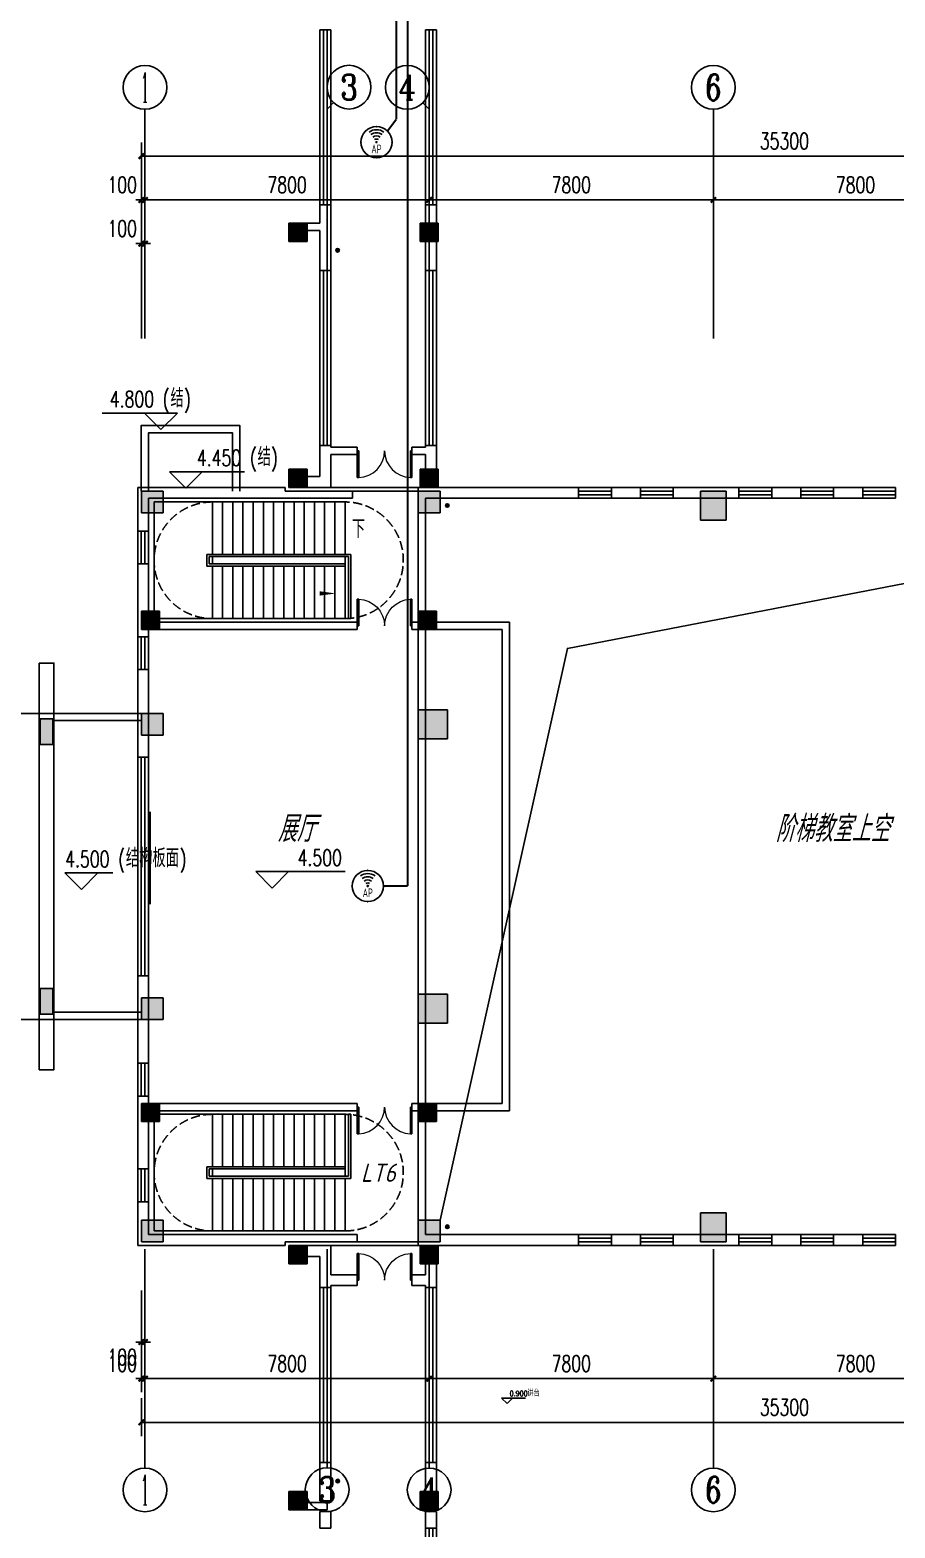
# Model space of a CAD drawing. Extents: x 1333527 to 1855755, y 1020844 to 1581249.
# Drawn here: x 1356317 to 1380060, y 1068127 to 1109227 of the extents above; entities that cross this region are included whole.
import ezdxf
from ezdxf.enums import TextEntityAlignment as Align

# ---------------------------------------------------------------- set-up
doc = ezdxf.new("R2010")
doc.units = 0
doc.header["$LTSCALE"] = 1000
doc.header["$PDSIZE"] = 5
doc.linetypes.add('DASH', pattern=[0.35, 0.25, -0.1])
doc.layers.add('1-建筑底图', color=8, linetype='Continuous', plot=False)
for name, color, linetype in [('AXIS_TEXT', 7, 'Continuous'), ('EQUIP-通讯', 3, 'Continuous'), ('WIRE-综合布线', 5, 'Continuous'), ('建筑-柱子', 9, 'Continuous'), ('建筑-柱子-填充', 8, 'Continuous'), ('排水', 153, 'Continuous'), ('构造做法', 140, 'Continuous')]:
    doc.layers.add(name, color=color, linetype=linetype)
doc.styles.add('_TCH_AXIS', font='COMPLEX', dxfattribs={"bigfont": 'GBCBIG'})
doc.styles.add('_TCH_DIM', font='SIMPLEX', dxfattribs={"bigfont": 'GBCBIG'})
doc.styles.add('_TCH_DIM_T3', font='SIMPLEX', dxfattribs={"width": 0.705882, "bigfont": 'GBCBIG'})
doc.styles.add('_TEL_ATTDEF', font='gbenor', dxfattribs={"bigfont": 'gbcbig'})
doc.styles.add('_TEL_DIM', font='SIMPLEX', dxfattribs={"width": 0.8, "height": 3.5, "bigfont": 'HZTXT'})
doc.styles.add('COMPLEX', font='COMPLEX')
doc.styles.get("Standard").update_dxf_attribs({"font": 'gbeitc.shx', "bigfont": 'gbcbig.shx'})
doc.linetypes.add('JIEDI', pattern='A,1.25,-0.25,0.25,-0.25,0.625,["/",Standard,S=0.6,R=0,X=0,Y=-0.3],0.625,-0.25,0.25,-0.25', length=4)
doc.dimstyles.new('_TCH_ARCH&&150', dxfattribs={"dimtxt": 446.25, "dimasz": 150, "dimexe": 375, "dimexo": 450, "dimgap": 189.375, "dimtad": 1, "dimdec": 0, "dimzin": 0, "dimdsep": 46, "dimtxsty": '_TCH_DIM_T3', "dimblk": 'ARCHTICK', "dimcen": 0.09, "dimclrt": 7, "dimazin": 2, "dimtfac": 1, "dimtdec": 0, "dimtix": 1, "dimtmove": 2, "dimatfit": 3, "dimfxl": 1, "dimtolj": 1, "dimtzin": 0, "dimarcsym": 0})

# ---------------------------------------------------------------- blocks, each defined once
blk = doc.blocks.new('$equip_U$00000091(win7-PC-hzk)')
for radius in [0.714, 0.0272]:
    blk.add_circle((0, 0), radius)
for radius in [0.571, 0.428, 0.285, 0.143]:
    blk.add_arc((0, 0), radius, 53.70489, 126.29511)
for p in [(0, 0.714), (-0.714, 0), (0.714, 0), (0, -0.714)]:
    blk.add_point(p)
at = {"color": 7, "style": '_TEL_DIM', "flags": 1}
for tag in ['A', 'REMARK']:
    blk.add_attdef(tag, text='', height=0.00002, dxfattribs=at).set_placement((0, 0), align=Align.MIDDLE_CENTER)
at = {"color": 7, "style": '_TEL_DIM', "width": 0.7}
blk.add_attdef('$TEXT$', text='', height=0.4, dxfattribs=at).set_placement((0, -0.31), align=Align.MIDDLE_CENTER)
blk = doc.blocks.new('bp')
at = {"layer": '构造做法'}
for points in [[(684404, 661018), (686204, 661018), (686204, 658318), (684404, 658318)], [(684404, 660818), (686004, 660818), (686004, 658518), (684404, 658518)]]:
    blk.add_lwpolyline(points, dxfattribs=at)
blk = doc.blocks.new('ng')
at = {"layer": '排水'}
for p, q in [((345991, 781358), (346091, 781358)), ((346041, 781408), (346041, 781308))]:
    blk.add_line(p, q, dxfattribs=at)
blk.add_circle((346041, 781358), 50, dxfattribs=at)
blk = doc.blocks.new('_AXISO')
blk.add_circle((0, 0), 0.5)
at = {"layer": 'AXIS_TEXT', "style": 'COMPLEX', "width": 1.041667}
blk.add_attdef('A', text='', height=0.56, dxfattribs=at).set_placement((-0.25, -0.28), (0.25, -0.28), align=Align.FIT)
blk = doc.blocks.new('A$C4670417C')
at = {"layer": '建筑-柱子-填充'}
for points in [[(3650, 62750), (3150, 62750), (3150, 62250), (3650, 62250)], [(7250, 62750), (6750, 62750), (6750, 62250), (7250, 62250)], [(3650, 56000), (3150, 56000), (3150, 55500), (3650, 55500)], [(7250, 56000), (6750, 56000), (6750, 55500), (7250, 55500)], [(-300, 55400), (-900, 55400), (-900, 54800), (-300, 54800)], [(7300, 55400), (6700, 55400), (6700, 54800), (7300, 54800)], [(15150, 55400), (14450, 55400), (14450, 54600), (15150, 54600)], [(-400, 52100), (-900, 52100), (-900, 51600), (-400, 51600)], [(7200, 52100), (6700, 52100), (6700, 51600), (7200, 51600)], [(7500, 49400), (6700, 49400), (6700, 48600), (7500, 48600)], [(-3325, 49150), (-3675, 49150), (-3675, 48450), (-3325, 48450)], [(-300, 49300), (-900, 49300), (-900, 48700), (-300, 48700)], [(-3325, 41750), (-3675, 41750), (-3675, 41050), (-3325, 41050)], [(7500, 41600), (6700, 41600), (6700, 40800), (7500, 40800)], [(-300, 41500), (-900, 41500), (-900, 40900), (-300, 40900)], [(-400, 38600), (-900, 38600), (-900, 38100), (-400, 38100)], [(7200, 38600), (6700, 38600), (6700, 38100), (7200, 38100)], [(-300, 35400), (-900, 35400), (-900, 34800), (-300, 34800)], [(7300, 35400), (6700, 35400), (6700, 34800), (7300, 34800)], [(15150, 35600), (14450, 35600), (14450, 34800), (15150, 34800)], [(3650, 34700), (3150, 34700), (3150, 34200), (3650, 34200)], [(7250, 34700), (6750, 34700), (6750, 34200), (7250, 34200)], [(3650, 27950), (3150, 27950), (3150, 27450), (3650, 27450)], [(7250, 27950), (6750, 27950), (6750, 27450), (7250, 27450)]]:
    blk.add_hatch(color=256, dxfattribs=at).paths.add_polyline_path(points)
at = {"layer": '建筑-柱子'}
for p, q in [((3650, 62750), (3150, 62750)), ((3150, 62750), (3150, 62250)), ((3650, 62250), (3650, 62750)), ((7250, 62750), (6750, 62750)), ((6750, 62750), (6750, 62250)), ((7250, 62250), (7250, 62750)), ((3150, 62250), (3650, 62250)), ((6750, 62250), (7250, 62250)), ((3650, 56000), (3150, 56000)), ((3150, 56000), (3150, 55500)), ((3650, 55500), (3650, 56000)), ((7250, 56000), (6750, 56000)), ((6750, 56000), (6750, 55500)), ((7250, 55500), (7250, 56000)), ((3150, 55500), (3650, 55500)), ((6750, 55500), (7250, 55500)), ((-300, 55400), (-900, 55400)), ((-900, 55400), (-900, 54800)), ((-300, 54800), (-300, 55400)), ((7300, 55400), (6700, 55400)), ((6700, 55400), (6700, 54800)), ((7300, 54800), (7300, 55400)), ((15150, 55400), (14450, 55400)), ((14450, 55400), (14450, 54600)), ((15150, 54600), (15150, 55400)), ((-900, 54800), (-300, 54800)), ((6700, 54800), (7300, 54800)), ((14450, 54600), (15150, 54600)), ((-400, 52100), (-900, 52100)), ((-900, 52100), (-900, 51600)), ((-400, 51600), (-400, 52100)), ((7200, 52100), (6700, 52100)), ((6700, 52100), (6700, 51600)), ((7200, 51600), (7200, 52100)), ((-900, 51600), (-400, 51600)), ((6700, 51600), (7200, 51600)), ((7500, 49400), (6700, 49400)), ((6700, 49400), (6700, 48600)), ((7500, 48600), (7500, 49400)), ((-3325, 49150), (-3675, 49150)), ((-3675, 49150), (-3675, 48450)), ((-3325, 48450), (-3325, 49150)), ((-300, 49300), (-900, 49300)), ((-900, 49300), (-900, 48700)), ((-300, 48700), (-300, 49300)), ((-900, 48700), (-300, 48700)), ((6700, 48600), (7500, 48600)), ((-3675, 48450), (-3325, 48450)), ((-3325, 41750), (-3675, 41750)), ((-3675, 41750), (-3675, 41050)), ((-3325, 41050), (-3325, 41750)), ((7500, 41600), (6700, 41600)), ((6700, 41600), (6700, 40800)), ((7500, 40800), (7500, 41600)), ((-300, 41500), (-900, 41500)), ((-900, 41500), (-900, 40900)), ((-300, 40900), (-300, 41500)), ((-3675, 41050), (-3325, 41050)), ((-900, 40900), (-300, 40900)), ((6700, 40800), (7500, 40800)), ((-400, 38600), (-900, 38600)), ((-900, 38600), (-900, 38100)), ((-400, 38100), (-400, 38600)), ((7200, 38600), (6700, 38600)), ((6700, 38600), (6700, 38100)), ((7200, 38100), (7200, 38600)), ((-900, 38100), (-400, 38100)), ((6700, 38100), (7200, 38100)), ((-300, 35400), (-900, 35400)), ((-900, 35400), (-900, 34800)), ((-300, 34800), (-300, 35400)), ((7300, 35400), (6700, 35400)), ((6700, 35400), (6700, 34800)), ((7300, 34800), (7300, 35400)), ((15150, 35600), (14450, 35600)), ((14450, 35600), (14450, 34800)), ((15150, 34800), (15150, 35600)), ((-900, 34800), (-300, 34800)), ((3650, 34700), (3150, 34700)), ((3150, 34700), (3150, 34200)), ((3650, 34200), (3650, 34700)), ((6700, 34800), (7300, 34800)), ((7250, 34700), (6750, 34700)), ((6750, 34700), (6750, 34200)), ((7250, 34200), (7250, 34700)), ((14450, 34800), (15150, 34800)), ((3150, 34200), (3650, 34200)), ((6750, 34200), (7250, 34200)), ((3650, 27950), (3150, 27950)), ((3150, 27950), (3150, 27450)), ((3650, 27450), (3650, 27950)), ((7250, 27950), (6750, 27950)), ((6750, 27950), (6750, 27450)), ((7250, 27450), (7250, 27950)), ((3150, 27450), (3650, 27450)), ((6750, 27450), (7250, 27450))]:
    blk.add_line(p, q, dxfattribs=at)
blk = doc.blocks.new('_ArchTick')
at = {"color": 0, "linetype": 'ByBlock', "const_width": 0.4}
blk.add_lwpolyline([(-0.5, -0.5), (0.5, 0.5)], dxfattribs=at)
blk = doc.blocks.new('*D736')
at = {"layer": '1-建筑底图', "color": 0, "lineweight": -2, "transparency": 16777216}
for p, q in [((-100, 28962), (-100, 27176)), ((0, 28962), (0, 27176)), ((-100, 27551), (-250, 27551)), ((-100, 27551), (0, 27551)), ((0, 27551), (150, 27551))]:
    blk.add_line(p, q, dxfattribs=at)
at = {"layer": 'Defpoints', "color": 0}
for p in [(-100, 29412), (0, 29412), (0, 27551)]:
    blk.add_point(p, dxfattribs=at)
at = {"layer": '1-建筑底图', "color": 0, "lineweight": -2, "transparency": 16777216, "xscale": 150, "yscale": 150, "zscale": 150}
blk.add_blockref('_ArchTick', (-100, 27551), dxfattribs=at)
at = {"layer": '1-建筑底图', "color": 0, "lineweight": -2, "transparency": 16777216, "xscale": 150, "yscale": 150, "zscale": 150, "rotation": 180}
blk.add_blockref('_ArchTick', (0, 27551), dxfattribs=at)
at = {"layer": '1-建筑底图', "color": 7, "transparency": 16777216, "insert": (-625, 27138), "char_height": 446.2, "attachment_point": 5, "style": '_TCH_DIM_T3'}
blk.add_mtext('\\A1;100', dxfattribs=at)
blk = doc.blocks.new('*D737')
at = {"layer": '1-建筑底图', "color": 0, "lineweight": -2, "transparency": 16777216}
for p, q in [((-100, 56276), (-100, 58062)), ((0, 56276), (0, 58062)), ((-100, 57687), (-250, 57687)), ((-100, 57687), (0, 57687)), ((0, 57687), (150, 57687))]:
    blk.add_line(p, q, dxfattribs=at)
at = {"layer": 'Defpoints', "color": 0}
for p in [(0, 57687), (-100, 55826), (0, 55826)]:
    blk.add_point(p, dxfattribs=at)
at = {"layer": '1-建筑底图', "color": 0, "lineweight": -2, "transparency": 16777216, "xscale": 150, "yscale": 150, "zscale": 150}
blk.add_blockref('_ArchTick', (-100, 57687), dxfattribs=at)
at = {"layer": '1-建筑底图', "color": 0, "lineweight": -2, "transparency": 16777216, "xscale": 150, "yscale": 150, "zscale": 150, "rotation": 180}
blk.add_blockref('_ArchTick', (0, 57687), dxfattribs=at)
at = {"layer": '1-建筑底图', "color": 7, "transparency": 16777216, "insert": (-625, 58100), "char_height": 446.2, "attachment_point": 5, "style": '_TCH_DIM_T3'}
blk.add_mtext('\\A1;100', dxfattribs=at)
blk = doc.blocks.new('*D516')
at = {"layer": '1-建筑底图', "color": 0, "lineweight": -2, "transparency": 16777216}
for p, q in [((-100, 26017), (-100, 24973)), ((35200, 26017), (35200, 24973)), ((-100, 25348), (35200, 25348))]:
    blk.add_line(p, q, dxfattribs=at)
at = {"layer": 'Defpoints', "color": 0}
for p in [(-100, 26467), (35200, 26467), (35200, 25348)]:
    blk.add_point(p, dxfattribs=at)
at = {"layer": '1-建筑底图', "color": 0, "lineweight": -2, "transparency": 16777216, "xscale": 150, "yscale": 150, "zscale": 150, "rotation": 180}
blk.add_blockref('_ArchTick', (-100, 25348), dxfattribs=at)
at = {"layer": '1-建筑底图', "color": 0, "lineweight": -2, "transparency": 16777216, "xscale": 150, "yscale": 150, "zscale": 150}
blk.add_blockref('_ArchTick', (35200, 25348), dxfattribs=at)
at = {"layer": '1-建筑底图', "color": 7, "transparency": 16777216, "insert": (17550, 25761), "char_height": 446.2, "attachment_point": 5, "style": '_TCH_DIM_T3'}
blk.add_mtext('\\A1;35300', dxfattribs=at)
blk = doc.blocks.new('*D517')
at = {"layer": '1-建筑底图', "color": 0, "lineweight": -2, "transparency": 16777216}
for p, q in [((-100, 57623), (-100, 60462)), ((35200, 57623), (35200, 60462)), ((-100, 60087), (35200, 60087))]:
    blk.add_line(p, q, dxfattribs=at)
at = {"layer": 'Defpoints', "color": 0}
for p in [(35200, 60087), (-100, 57173), (35200, 57173)]:
    blk.add_point(p, dxfattribs=at)
at = {"layer": '1-建筑底图', "color": 0, "lineweight": -2, "transparency": 16777216, "xscale": 150, "yscale": 150, "zscale": 150, "rotation": 180}
blk.add_blockref('_ArchTick', (-100, 60087), dxfattribs=at)
at = {"layer": '1-建筑底图', "color": 0, "lineweight": -2, "transparency": 16777216, "xscale": 150, "yscale": 150, "zscale": 150}
blk.add_blockref('_ArchTick', (35200, 60087), dxfattribs=at)
at = {"layer": '1-建筑底图', "color": 7, "transparency": 16777216, "insert": (17550, 60500), "char_height": 446.2, "attachment_point": 5, "style": '_TCH_DIM_T3'}
blk.add_mtext('\\A1;35300', dxfattribs=at)
blk = doc.blocks.new('*D522')
at = {"layer": '1-建筑底图', "color": 0, "lineweight": -2, "transparency": 16777216}
for p, q in [((15600, 27217), (15600, 26173)), ((23400, 27217), (23400, 26173)), ((15600, 26548), (23400, 26548))]:
    blk.add_line(p, q, dxfattribs=at)
at = {"layer": 'Defpoints', "color": 0}
for p in [(15600, 27667), (23400, 27667), (23400, 26548)]:
    blk.add_point(p, dxfattribs=at)
at = {"layer": '1-建筑底图', "color": 0, "lineweight": -2, "transparency": 16777216, "xscale": 150, "yscale": 150, "zscale": 150, "rotation": 180}
blk.add_blockref('_ArchTick', (15600, 26548), dxfattribs=at)
at = {"layer": '1-建筑底图', "color": 0, "lineweight": -2, "transparency": 16777216, "xscale": 150, "yscale": 150, "zscale": 150}
blk.add_blockref('_ArchTick', (23400, 26548), dxfattribs=at)
at = {"layer": '1-建筑底图', "color": 7, "transparency": 16777216, "insert": (19500, 26961), "char_height": 446.2, "attachment_point": 5, "style": '_TCH_DIM_T3'}
blk.add_mtext('\\A1;7800', dxfattribs=at)
blk = doc.blocks.new('*D523')
at = {"layer": '1-建筑底图', "color": 0, "lineweight": -2, "transparency": 16777216}
for p, q in [((7800, 27217), (7800, 26173)), ((15600, 27217), (15600, 26173)), ((7800, 26548), (15600, 26548))]:
    blk.add_line(p, q, dxfattribs=at)
at = {"layer": 'Defpoints', "color": 0}
for p in [(7800, 27667), (15600, 27667), (15600, 26548)]:
    blk.add_point(p, dxfattribs=at)
at = {"layer": '1-建筑底图', "color": 0, "lineweight": -2, "transparency": 16777216, "xscale": 150, "yscale": 150, "zscale": 150, "rotation": 180}
blk.add_blockref('_ArchTick', (7800, 26548), dxfattribs=at)
at = {"layer": '1-建筑底图', "color": 0, "lineweight": -2, "transparency": 16777216, "xscale": 150, "yscale": 150, "zscale": 150}
blk.add_blockref('_ArchTick', (15600, 26548), dxfattribs=at)
at = {"layer": '1-建筑底图', "color": 7, "transparency": 16777216, "insert": (11700, 26961), "char_height": 446.2, "attachment_point": 5, "style": '_TCH_DIM_T3'}
blk.add_mtext('\\A1;7800', dxfattribs=at)
blk = doc.blocks.new('*D524')
at = {"layer": '1-建筑底图', "color": 0, "lineweight": -2, "transparency": 16777216}
for p, q in [((0, 27217), (0, 26173)), ((7800, 27217), (7800, 26173)), ((0, 26548), (7800, 26548))]:
    blk.add_line(p, q, dxfattribs=at)
at = {"layer": 'Defpoints', "color": 0}
for p in [(0, 27667), (7800, 27667), (7800, 26548)]:
    blk.add_point(p, dxfattribs=at)
at = {"layer": '1-建筑底图', "color": 0, "lineweight": -2, "transparency": 16777216, "xscale": 150, "yscale": 150, "zscale": 150, "rotation": 180}
blk.add_blockref('_ArchTick', (0, 26548), dxfattribs=at)
at = {"layer": '1-建筑底图', "color": 0, "lineweight": -2, "transparency": 16777216, "xscale": 150, "yscale": 150, "zscale": 150}
blk.add_blockref('_ArchTick', (7800, 26548), dxfattribs=at)
at = {"layer": '1-建筑底图', "color": 7, "transparency": 16777216, "insert": (3900, 26961), "char_height": 446.2, "attachment_point": 5, "style": '_TCH_DIM_T3'}
blk.add_mtext('\\A1;7800', dxfattribs=at)
blk = doc.blocks.new('*D525')
at = {"layer": '1-建筑底图', "color": 0, "lineweight": -2, "transparency": 16777216}
for p, q in [((-100, 27217), (-100, 26173)), ((0, 27217), (0, 26173)), ((-100, 26548), (-250, 26548)), ((-100, 26548), (0, 26548)), ((0, 26548), (150, 26548))]:
    blk.add_line(p, q, dxfattribs=at)
at = {"layer": 'Defpoints', "color": 0}
for p in [(-100, 27667), (0, 27667), (0, 26548)]:
    blk.add_point(p, dxfattribs=at)
at = {"layer": '1-建筑底图', "color": 0, "lineweight": -2, "transparency": 16777216, "xscale": 150, "yscale": 150, "zscale": 150}
blk.add_blockref('_ArchTick', (-100, 26548), dxfattribs=at)
at = {"layer": '1-建筑底图', "color": 0, "lineweight": -2, "transparency": 16777216, "xscale": 150, "yscale": 150, "zscale": 150, "rotation": 180}
blk.add_blockref('_ArchTick', (0, 26548), dxfattribs=at)
at = {"layer": '1-建筑底图', "color": 7, "transparency": 16777216, "insert": (-625, 26961), "char_height": 446.2, "attachment_point": 5, "style": '_TCH_DIM_T3'}
blk.add_mtext('\\A1;100', dxfattribs=at)
blk = doc.blocks.new('*D529')
at = {"layer": '1-建筑底图', "color": 0, "lineweight": -2, "transparency": 16777216}
for p, q in [((15600, 55083), (15600, 59262)), ((23400, 55083), (23400, 59262)), ((15600, 58887), (23400, 58887))]:
    blk.add_line(p, q, dxfattribs=at)
at = {"layer": 'Defpoints', "color": 0}
for p in [(23400, 58887), (15600, 54633), (23400, 54633)]:
    blk.add_point(p, dxfattribs=at)
at = {"layer": '1-建筑底图', "color": 0, "lineweight": -2, "transparency": 16777216, "xscale": 150, "yscale": 150, "zscale": 150, "rotation": 180}
blk.add_blockref('_ArchTick', (15600, 58887), dxfattribs=at)
at = {"layer": '1-建筑底图', "color": 0, "lineweight": -2, "transparency": 16777216, "xscale": 150, "yscale": 150, "zscale": 150}
blk.add_blockref('_ArchTick', (23400, 58887), dxfattribs=at)
at = {"layer": '1-建筑底图', "color": 7, "transparency": 16777216, "insert": (19500, 59300), "char_height": 446.2, "attachment_point": 5, "style": '_TCH_DIM_T3'}
blk.add_mtext('\\A1;7800', dxfattribs=at)
blk = doc.blocks.new('*D530')
at = {"layer": '1-建筑底图', "color": 0, "lineweight": -2, "transparency": 16777216}
for p, q in [((7800, 55083), (7800, 59262)), ((15600, 55083), (15600, 59262)), ((7800, 58887), (15600, 58887))]:
    blk.add_line(p, q, dxfattribs=at)
at = {"layer": 'Defpoints', "color": 0}
for p in [(15600, 58887), (7800, 54633), (15600, 54633)]:
    blk.add_point(p, dxfattribs=at)
at = {"layer": '1-建筑底图', "color": 0, "lineweight": -2, "transparency": 16777216, "xscale": 150, "yscale": 150, "zscale": 150, "rotation": 180}
blk.add_blockref('_ArchTick', (7800, 58887), dxfattribs=at)
at = {"layer": '1-建筑底图', "color": 0, "lineweight": -2, "transparency": 16777216, "xscale": 150, "yscale": 150, "zscale": 150}
blk.add_blockref('_ArchTick', (15600, 58887), dxfattribs=at)
at = {"layer": '1-建筑底图', "color": 7, "transparency": 16777216, "insert": (11700, 59300), "char_height": 446.2, "attachment_point": 5, "style": '_TCH_DIM_T3'}
blk.add_mtext('\\A1;7800', dxfattribs=at)
blk = doc.blocks.new('*D531')
at = {"layer": '1-建筑底图', "color": 0, "lineweight": -2, "transparency": 16777216}
for p, q in [((0, 55083), (0, 59262)), ((7800, 55083), (7800, 59262)), ((0, 58887), (7800, 58887))]:
    blk.add_line(p, q, dxfattribs=at)
at = {"layer": 'Defpoints', "color": 0}
for p in [(7800, 58887), (0, 54633), (7800, 54633)]:
    blk.add_point(p, dxfattribs=at)
at = {"layer": '1-建筑底图', "color": 0, "lineweight": -2, "transparency": 16777216, "xscale": 150, "yscale": 150, "zscale": 150, "rotation": 180}
blk.add_blockref('_ArchTick', (0, 58887), dxfattribs=at)
at = {"layer": '1-建筑底图', "color": 0, "lineweight": -2, "transparency": 16777216, "xscale": 150, "yscale": 150, "zscale": 150}
blk.add_blockref('_ArchTick', (7800, 58887), dxfattribs=at)
at = {"layer": '1-建筑底图', "color": 7, "transparency": 16777216, "insert": (3900, 59300), "char_height": 446.2, "attachment_point": 5, "style": '_TCH_DIM_T3'}
blk.add_mtext('\\A1;7800', dxfattribs=at)
blk = doc.blocks.new('*D532')
at = {"layer": '1-建筑底图', "color": 0, "lineweight": -2, "transparency": 16777216}
for p, q in [((-100, 55083), (-100, 59262)), ((0, 55083), (0, 59262)), ((-100, 58887), (-250, 58887)), ((-100, 58887), (0, 58887)), ((0, 58887), (150, 58887))]:
    blk.add_line(p, q, dxfattribs=at)
at = {"layer": 'Defpoints', "color": 0}
for p in [(0, 58887), (-100, 54633), (0, 54633)]:
    blk.add_point(p, dxfattribs=at)
at = {"layer": '1-建筑底图', "color": 0, "lineweight": -2, "transparency": 16777216, "xscale": 150, "yscale": 150, "zscale": 150}
blk.add_blockref('_ArchTick', (-100, 58887), dxfattribs=at)
at = {"layer": '1-建筑底图', "color": 0, "lineweight": -2, "transparency": 16777216, "xscale": 150, "yscale": 150, "zscale": 150, "rotation": 180}
blk.add_blockref('_ArchTick', (0, 58887), dxfattribs=at)
at = {"layer": '1-建筑底图', "color": 7, "transparency": 16777216, "insert": (-625, 59300), "char_height": 446.2, "attachment_point": 5, "style": '_TCH_DIM_T3'}
blk.add_mtext('\\A1;100', dxfattribs=at)
blk = doc.blocks.new('$WINLIB2D$00000001')
at = {"color": 0}
for points in [[(-0.5, 0.5), (-0.5, -0.5)], [(-0.5, 0.5), (0.5, 0.5)], [(0.5, -0.5), (0.5, 0.5)], [(0.5, 0.1667), (-0.5, 0.1667)], [(0.5, -0.1667), (-0.5, -0.1667)], [(-0.5, -0.5), (0.5, -0.5)]]:
    blk.add_lwpolyline(points, dxfattribs=at)
blk = doc.blocks.new('$DorLib2D$00000002')
for p, q in [((-0.5, 0), (-0.5, 0.4875)), ((-0.475, 0.4875), (-0.5, 0.4875)), ((-0.475, 0), (-0.475, 0.4875)), ((0.475, 0), (0.475, 0.4875)), ((0.475, 0.4875), (0.5, 0.4875)), ((0.5, 0), (0.5, 0.4875)), ((-0.5, 0), (-0.475, 0)), ((0.5, 0), (0.475, 0))]:
    blk.add_line(p, q)
at = {"lineweight": 13}
for centre, start, end in [((-0.4875, 0), 0, 88.53072), ((0.4875, 0), 91.46928, 180)]:
    blk.add_arc(centre, 0.4875, start, end, dxfattribs=at)
blk = doc.blocks.new('1-二层建筑底图')
at = {"layer": '1-建筑底图', "color": 8}
for p, q in [((0, 55374.5), (0, 61374.5)), ((5175.7, 61556.2), (5000, 61380.4)), ((5000, 55374.5), (5000, 61380.4)), ((7624.3, 61550.3), (7800, 61374.5)), ((7800, 55374.5), (7800, 61374.5)), ((15600, 55374.5), (15600, 61374.5)), ((5100, 58750), (4800, 58750)), ((4800, 58750), (4800, 58250)), ((5100, 58150), (5100, 58750)), ((7700, 58750), (7700, 56950)), ((8000, 58750), (7700, 58750)), ((8000, 56950), (8000, 58750)), ((4800, 58250), (4450, 58250)), ((4450, 58050), (4450, 58250)), ((4800, 58050), (4450, 58050)), ((4800, 58050), (4800, 56950)), ((5100, 56950), (5100, 58150)), ((4800, 56950), (5100, 56950)), ((7700, 56950), (8000, 56950)), ((888.9, 53039.3), (-1171.1, 53039.3)), ((438.9, 52589.3), (-11.1, 53039.3)), ((438.9, 52589.3), (888.9, 53039.3)), ((5100, 52150), (4800, 52150)), ((4800, 52150), (4800, 52000)), ((4800, 51300), (4800, 52000)), ((5100, 52100), (5100, 52150)), ((5827.3, 52100), (5100, 52100)), ((5100, 51900), (5827.3, 51900)), ((5100, 51000), (5100, 51900)), ((5827.3, 51900), (5827.3, 52100)), ((7700, 52100), (7327.3, 52100)), ((7327.3, 52100), (7327.3, 51900)), ((7327.3, 51900), (7700, 51900)), ((8000, 52150), (7700, 52150)), ((7700, 52150), (7700, 52100)), ((7700, 51200), (7700, 51900)), ((8000, 52000), (8000, 52150)), ((8000, 51200), (8000, 52000)), ((1120.3, 50979.3), (670.3, 51429.3)), ((670.3, 51429.3), (2730.3, 51429.3)), ((1120.3, 50979.3), (1570.3, 51429.3)), ((-200, 51000), (-200, 49800)), ((-200, 51000), (3850, 51000)), ((3850, 51000), (3850, 50900)), ((4800, 51300), (4450, 51300)), ((4450, 51000), (4450, 51300)), ((5100, 51000), (4450, 51000)), ((7500, 51000), (7500, 47300)), ((11900, 51000), (7500, 51000)), ((7700, 51200), (8000, 51200)), ((11900, 50700), (11900, 51000)), ((13600, 51000), (12800, 51000)), ((12800, 51000), (12800, 50700)), ((13600, 50700), (13600, 51000)), ((16300, 51000), (14500, 51000)), ((14500, 51000), (14500, 50700)), ((16300, 50700), (16300, 51000)), ((18000, 51000), (17200, 51000)), ((17200, 51000), (17200, 50700)), ((18000, 50700), (18000, 51000)), ((19700, 51000), (18900, 51000)), ((18900, 51000), (18900, 50700)), ((19700, 50700), (19700, 51000)), ((100, 49800), (100, 50700)), ((100, 50700), (3850, 50700)), ((1850, 50600), (250, 50600)), ((250, 50600), (250, 47400)), ((1850, 50600), (5490, 50600)), ((1850, 50600), (1850, 49160)), ((1850, 49160), (1850, 50600)), ((2130, 50600), (2130, 49160)), ((2410, 50600), (2410, 49160)), ((2690, 50600), (2690, 49160)), ((2970, 50600), (2970, 49160)), ((3250, 50600), (3250, 49160)), ((3530, 50600), (3530, 49160)), ((3810, 50600), (3810, 49160)), ((5700, 50900), (3850, 50900)), ((5700, 50700), (3850, 50700)), ((4090, 50600), (4090, 49160)), ((4370, 50600), (4370, 49160)), ((4650, 50600), (4650, 49160)), ((4930, 50600), (4930, 49160)), ((5210, 50600), (5210, 49160)), ((5490, 50600), (5490, 49160)), ((5700, 50700), (5700, 50900)), ((7700, 50700), (7700, 47300)), ((7700, 50700), (11900, 50700)), ((12800, 50700), (13600, 50700)), ((14500, 50700), (16300, 50700)), ((17200, 50700), (18000, 50700)), ((18900, 50700), (19700, 50700)), ((-200, 49800), (100, 49800)), ((1700, 48840), (1700, 49160)), ((1700, 49160), (5650, 49160)), ((1760, 48900), (1760, 49100)), ((1760, 49100), (5590, 49100)), ((1850, 49100), (5490, 49100)), ((1850, 48900), (1850, 49100)), ((5490, 48900), (5490, 49100)), ((5590, 49100), (5590, 47400)), ((5650, 49160), (5650, 47400)), ((100, 48900), (-200, 48900)), ((-200, 48900), (-200, 47200)), ((100, 47300), (100, 48900)), ((5490, 48840), (1700, 48840)), ((5490, 48900), (1760, 48900)), ((5490, 48900), (1850, 48900)), ((1850, 47400), (1850, 48840)), ((1850, 47400), (1850, 48840)), ((2130, 47400), (2130, 48840)), ((2410, 47400), (2410, 48840)), ((2690, 47400), (2690, 48840)), ((2970, 47400), (2970, 48840)), ((3250, 47400), (3250, 48840)), ((3530, 47400), (3530, 48840)), ((3810, 47400), (3810, 48840)), ((4090, 47400), (4090, 48840)), ((4370, 47400), (4370, 48840)), ((4650, 47400), (4650, 48840)), ((4930, 47400), (4930, 48840)), ((5210, 47400), (5210, 48840)), ((5490, 48840), (5490, 48900)), ((5490, 48840), (5490, 48900)), ((5490, 47400), (5490, 48840)), ((5827.3, 47300), (100, 47300)), ((250, 47400), (1850, 47400)), ((5490, 47400), (1850, 47400)), ((5650, 47400), (5590, 47400)), ((5827.3, 47100), (5827.3, 47300)), ((7500, 47300), (7327.3, 47300)), ((7327.3, 47300), (7327.3, 47100)), ((7700, 47300), (10000, 47300)), ((10000, 47300), (10000, 33900)), ((-200, 47200), (-200, 46900)), ((-200, 46900), (100, 46900)), ((100, 47100), (5827.3, 47100)), ((100, 46900), (100, 47100)), ((7327.3, 47100), (7500, 47100)), ((7500, 47100), (7500, 34100)), ((7700, 47100), (9800, 47100)), ((7700, 47100), (7700, 34100)), ((9800, 47100), (9800, 34100)), ((100, 46000), (-200, 46000)), ((-200, 46000), (-200, 43600)), ((100, 43600), (100, 46000)), ((-200, 43600), (100, 43600)), ((140, 42100.3), (140, 39565.5)), ((-1746.5, 39972), (-2196.5, 40422)), ((-2196.5, 40422), (-884.2, 40422)), ((-1746.5, 39972), (-1296.5, 40422)), ((3493.6, 40008.4), (3043.6, 40458.4)), ((3043.6, 40458.4), (5494.6, 40458.4)), ((3493.6, 40008.4), (3943.6, 40458.4)), ((100, 37600), (-200, 37600)), ((-200, 37600), (-200, 35200)), ((100, 35200), (100, 37600)), ((-200, 35200), (100, 35200)), ((100, 34300), (-200, 34300)), ((-200, 34300), (-200, 34000)), ((100, 34100), (100, 34300)), ((-200, 34000), (-200, 32300)), ((5827.3, 34100), (100, 34100)), ((100, 32300), (100, 33900)), ((100, 33900), (5827.3, 33900)), ((1850, 33800), (250, 33800)), ((250, 33800), (250, 30600)), ((5490, 33800), (1850, 33800)), ((1850, 32360), (1850, 33800)), ((1850, 32360), (1850, 33800)), ((2130, 32360), (2130, 33800)), ((2410, 32360), (2410, 33800)), ((2690, 32360), (2690, 33800)), ((2970, 32360), (2970, 33800)), ((3250, 32360), (3250, 33800)), ((3530, 32360), (3530, 33800)), ((3810, 32360), (3810, 33800)), ((4090, 32360), (4090, 33800)), ((4370, 32360), (4370, 33800)), ((4650, 32360), (4650, 33800)), ((4930, 32360), (4930, 33800)), ((5210, 32360), (5210, 33800)), ((5490, 32360), (5490, 33800)), ((5590, 32100), (5590, 33800)), ((5590, 33800), (5650, 33800)), ((5650, 32040), (5650, 33800)), ((5827.3, 33900), (5827.3, 34100)), ((7500, 34100), (7327.3, 34100)), ((7327.3, 34100), (7327.3, 33900)), ((7327.3, 33900), (7500, 33900)), ((7500, 33900), (7500, 30500)), ((7700, 34100), (9800, 34100)), ((7700, 33900), (10000, 33900)), ((7700, 33900), (7700, 30500)), ((-200, 32300), (100, 32300)), ((5490, 32360), (1700, 32360)), ((1700, 32360), (1700, 32040)), ((5490, 32300), (1760, 32300)), ((1760, 32300), (1760, 32100)), ((1760, 32100), (5590, 32100)), ((5490, 32300), (1850, 32300)), ((1850, 32100), (1850, 32300)), ((1850, 32100), (5490, 32100)), ((5490, 32300), (5490, 32360)), ((5490, 32300), (5490, 32360)), ((5490, 32300), (5490, 32100)), ((1700, 32040), (5650, 32040)), ((1850, 32040), (1850, 30600)), ((1850, 30600), (1850, 32040)), ((2130, 32040), (2130, 30600)), ((2410, 32040), (2410, 30600)), ((2690, 32040), (2690, 30600)), ((2970, 32040), (2970, 30600)), ((3250, 32040), (3250, 30600)), ((3530, 32040), (3530, 30600)), ((3810, 32040), (3810, 30600)), ((4090, 32040), (4090, 30600)), ((4370, 32040), (4370, 30600)), ((4650, 32040), (4650, 30600)), ((4930, 32040), (4930, 30600)), ((5210, 32040), (5210, 30600)), ((5490, 32040), (5490, 30600)), ((100, 31400), (-200, 31400)), ((-200, 31400), (-200, 30200)), ((100, 30500), (100, 31400)), ((3850, 30500), (100, 30500)), ((250, 30600), (1850, 30600)), ((1850, 30600), (5490, 30600)), ((3850, 30500), (5827.3, 30500)), ((5827.3, 30500), (5827.3, 30300)), ((7500, 30500), (7500, 30500)), ((7500, 30200), (7500, 30500)), ((11900, 30500), (7700, 30500)), ((11900, 30200), (11900, 30500)), ((13600, 30500), (12800, 30500)), ((12800, 30500), (12800, 30200)), ((13600, 30200), (13600, 30500)), ((16300, 30500), (14500, 30500)), ((14500, 30500), (14500, 30200)), ((16300, 30200), (16300, 30500)), ((18000, 30500), (17200, 30500)), ((17200, 30500), (17200, 30200)), ((18000, 30200), (18000, 30500)), ((19700, 30500), (18900, 30500)), ((18900, 30500), (18900, 30200)), ((19700, 30200), (19700, 30500)), ((3850, 30200), (-200, 30200)), ((0, 30096.2), (0, 24096.2)), ((3850, 30300), (3850, 30200)), ((3850, 30300), (5827.3, 30300)), ((5100, 30200), (4450, 30200)), ((4450, 29900), (4450, 30200)), ((5000, 30103.1), (5000, 24103.1)), ((5100, 30200), (5100, 29400)), ((7600, 30200), (7500, 30200)), ((7600, 30200), (11900, 30200)), ((7800, 30096.2), (7800, 24096.2)), ((12800, 30200), (13600, 30200)), ((14500, 30200), (16300, 30200)), ((15600, 30096.2), (15600, 24096.2)), ((17200, 30200), (18000, 30200)), ((18900, 30200), (19700, 30200)), ((4800, 29900), (4450, 29900)), ((4800, 29900), (4800, 29200)), ((7700, 30000), (7700, 29400)), ((8000, 30000), (7700, 30000)), ((8000, 30000), (8000, 29200)), ((4800, 29200), (4800, 29050)), ((5827.3, 29400), (5100, 29400)), ((5827.3, 29100), (5827.3, 29400)), ((7700, 29400), (7327.3, 29400)), ((7327.3, 29400), (7327.3, 29100)), ((8000, 29050), (8000, 29200)), ((4800, 29050), (5100, 29050)), ((5100, 29100), (5827.3, 29100)), ((5100, 29050), (5100, 29100)), ((7327.3, 29100), (7700, 29100)), ((7700, 29100), (7700, 29050)), ((7700, 29050), (8000, 29050)), ((9939.2, 25863.6), (9789.2, 26013.6)), ((9789.2, 26013.6), (10443.2, 26013.6)), ((9939.2, 25863.6), (10089.2, 26013.6)), ((5100, 24250), (4800, 24250)), ((4800, 24250), (4800, 23200)), ((5100, 23200), (5100, 24250)), ((8000, 24250), (7700, 24250)), ((7700, 24250), (7700, 23200)), ((8000, 23200), (8000, 24250)), ((5000, 23150), (4450, 23150)), ((4450, 22950), (4450, 23150)), ((4800, 23200), (5100, 23200)), ((5000, 22950), (5000, 23150)), ((7700, 23200), (8000, 23200)), ((5000, 22950), (4450, 22950)), ((4800, 22900), (4800, 22450)), ((5100, 22900), (4800, 22900)), ((5100, 22450), (5100, 22900)), ((7700, 22900), (7700, 22450)), ((8000, 22900), (7700, 22900)), ((8000, 22450), (8000, 22900)), ((4800, 22450), (5100, 22450)), ((7700, 22450), (8000, 22450))]:
    blk.add_line(p, q, dxfattribs=at)
at = {"layer": '1-建筑底图', "color": 8, "linetype": 'Continuous'}
for p, q in [((5100, 51000), (7500, 51000)), ((5300, 50900), (7500, 50900)), ((5100, 30200), (7500, 30200)), ((5300, 30300), (7500, 30300))]:
    blk.add_line(p, q, dxfattribs=at)
at = {"layer": '1-建筑底图', "color": 8}
for points in [[(8100, 30900), (11593.5, 46582.6), (30900, 50300)], [(-2900, 44800), (-4900, 44800), (-4900, 36400), (-2900, 36400)], [(-100, 36400), (-2900, 36400), (-2900, 44800), (-100, 44800)], [(-100, 36600), (-2500, 36600), (-2500, 44600), (-100, 44600)]]:
    blk.add_lwpolyline(points, dxfattribs=at)
blk.add_lwpolyline([(5520, 49870, 0, 0, 0), (940, 49870, 0, 0, 0), (940, 48090, 0, 0, 0), (5240, 48090, 0, 120, 0), (4790, 48090, 0, 0, 0)], format="xyseb", dxfattribs=at)
blk.add_lwpolyline([(-2900, 46179), (-2500, 46179), (-2500, 35021), (-2900, 35021)], close=True, dxfattribs=at)
at = {"layer": '1-建筑底图', "color": 8, "linetype": 'DASH'}
for centre, start, end in [((1850, 49000), 90, 270), ((5490, 49000), 270, 90), ((1850, 32200), 90, 270), ((5490, 32200), 270, 90)]:
    blk.add_arc(centre, 1600, start, end, dxfattribs=at)
at = {"layer": '1-建筑底图', "color": 8}
for name, p in [('A$C4670417C', (800, -4500)), ('ng', (-340755, -723850.8)), ('ng', (-337742.8, -730855.1)), ('ng', (-337742.8, -750641.8)), ('ng', (-340750.2, -757621.4))]:
    blk.add_blockref(name, p, dxfattribs=at)
for name, p, xscale, yscale, zscale, rotation in [('$WINLIB2D$00000001', (4950, 61150), 4800, 300, 300, 269.9999999999839), ('$WINLIB2D$00000001', (7850, 61150), 4800, -300, 300, 269.9999999999815), ('$WINLIB2D$00000001', (4950, 54550), -4800, 300, 300, 269.9999999999839), ('$WINLIB2D$00000001', (7850, 54550), -4800, -300, 300, 269.9999999999815), ('$DorLib2D$00000002', (6577.3, 52000), 1500, 1500, 200, 180.0000000000306), ('$WINLIB2D$00000001', (12350, 50850), 900, -300, 300, 2.005458508887676e-08), ('$WINLIB2D$00000001', (14050, 50850), 900, -300, 300, 2.005458508887676e-08), ('$WINLIB2D$00000001', (16750, 50850), 900, -300, 300, 2.005458508887676e-08), ('$WINLIB2D$00000001', (18450, 50850), 900, -300, 300, 2.005458508887676e-08), ('$WINLIB2D$00000001', (20150, 50850), 900, -300, 300, 2.005458508887676e-08), ('$WINLIB2D$00000001', (-50, 49350), -900, -300, 300, 90), ('$DorLib2D$00000002', (6577.3, 47200), 1500, -1500, 200, 180), ('$WINLIB2D$00000001', (-50, 46450), -900, -300, 300, 90), ('$WINLIB2D$00000001', (-50, 40600), 6000, 300, 300, 90), ('$WINLIB2D$00000001', (-50, 34750), 900, -300, 300, 90), ('$DorLib2D$00000002', (6577.3, 34000), 1500, 1500, 200, 180), ('$WINLIB2D$00000001', (-50, 31850), 900, -300, 300, 90), ('$WINLIB2D$00000001', (12350, 30350), -900, -300, 300, 179.9999999799457), ('$WINLIB2D$00000001', (14050, 30350), -900, -300, 300, 179.9999999799457), ('$WINLIB2D$00000001', (16750, 30350), -900, -300, 300, 179.9999999799457), ('$WINLIB2D$00000001', (18450, 30350), -900, -300, 300, 179.9999999799457), ('$WINLIB2D$00000001', (20150, 30350), -900, -300, 300, 179.9999999799457), ('$DorLib2D$00000002', (6577.3, 29250), 1500, -1500, 300, 179.999999999969), ('$WINLIB2D$00000001', (4950, 26650), 4800, 300, 300, 269.9999999995609), ('$WINLIB2D$00000001', (7850, 26650), 4800, -300, 300, 269.9999999995609), ('$WINLIB2D$00000001', (7850, 20050), 4800, 300, 300, 90.00000000043927)]:
    blk.add_blockref(name, p, dxfattribs=dict(at, xscale=xscale, yscale=yscale, zscale=zscale, rotation=rotation))
ref = blk.add_blockref('_AXISO', (0, 61974.5), dxfattribs=dict(at, xscale=1200, yscale=1200, zscale=1200))
ref.add_attrib('A', '1', dxfattribs={"layer": 'AXIS_TEXT', "height": 817.2, "style": '_TCH_AXIS', "width": 0.555556}).set_placement((-97.3, 61565.9), (97.3, 61565.9), align=Align.FIT)
ref = blk.add_blockref('_AXISO', (5600, 61980.4), dxfattribs=dict(at, xscale=1200, yscale=1200, zscale=1200))
ref.add_attrib('A', '3', dxfattribs={"layer": 'AXIS_TEXT', "height": 698.9, "style": '_TCH_AXIS'}).set_placement((5367, 61631), (5833, 61631), align=Align.FIT)
ref = blk.add_blockref('_AXISO', (7200, 61974.5), dxfattribs=dict(at, xscale=1200, yscale=1200, zscale=1200))
ref.add_attrib('A', '4', dxfattribs={"layer": 'AXIS_TEXT', "height": 683.5, "style": '_TCH_AXIS', "width": 0.9375}).set_placement((6955.9, 61632.7), (7444.1, 61632.7), align=Align.FIT)
ref = blk.add_blockref('_AXISO', (15600, 61974.5), dxfattribs=dict(at, xscale=1200, yscale=1200, zscale=1200))
ref.add_attrib('A', '6', dxfattribs={"layer": 'AXIS_TEXT', "height": 714.2, "style": '_TCH_AXIS', "width": 0.928571}).set_placement((15378.9, 61617.4), (15821.1, 61617.4), align=Align.FIT)
at = {"layer": '1-建筑底图', "color": 8, "xscale": -1, "rotation": 270}
blk.add_blockref('bp', (-658418.2, -633504.1), dxfattribs=at)
at = {"layer": '1-建筑底图', "color": 8}
ref = blk.add_blockref('_AXISO', (0, 23496.2), dxfattribs=dict(at, xscale=1200, yscale=1200, zscale=1200))
ref.add_attrib('A', '1', dxfattribs={"layer": 'AXIS_TEXT', "height": 817.2, "style": '_TCH_AXIS', "width": 0.555556}).set_placement((-97.3, 23087.6), (97.3, 23087.6), align=Align.FIT)
ref = blk.add_blockref('_AXISO', (5000, 23503.1), dxfattribs=dict(at, xscale=1200, yscale=1200, zscale=1200))
ref.add_attrib('A', '3', dxfattribs={"layer": 'AXIS_TEXT', "height": 698.9, "style": '_TCH_AXIS'}).set_placement((4767, 23153.6), (5233, 23153.6), align=Align.FIT)
ref = blk.add_blockref('_AXISO', (7800, 23496.2), dxfattribs=dict(at, xscale=1200, yscale=1200, zscale=1200))
ref.add_attrib('A', '4', dxfattribs={"layer": 'AXIS_TEXT', "height": 683.5, "style": '_TCH_AXIS', "width": 0.9375}).set_placement((7555.9, 23154.4), (8044.1, 23154.4), align=Align.FIT)
ref = blk.add_blockref('_AXISO', (15600, 23496.2), dxfattribs=dict(at, xscale=1200, yscale=1200, zscale=1200))
ref.add_attrib('A', '6', dxfattribs={"layer": 'AXIS_TEXT', "height": 714.2, "style": '_TCH_AXIS', "width": 0.928571}).set_placement((15378.9, 23139.1), (15821.1, 23139.1), align=Align.FIT)
at = {"layer": '1-建筑底图', "color": 8, "style": '_TCH_DIM', "width": 0.705882}
for s, height, p in [('4.800', 446.25, (-964.1, 53196.8)), ('(', 446.2, (490.9, 53196.8)), (')', 446.2, (1069.5, 53196.8)), ('4.450', 446.25, (1425.3, 51586.8)), ('(', 446.2, (2880.3, 51586.8)), (')', 446.2, (3458.9, 51586.8)), ('(', 446.2, (-734.2, 40579.5)), (')', 446.2, (950.3, 40579.5)), ('4.500', 446.25, (-2189.2, 40579.5)), ('4.500', 446.25, (4189.6, 40615.9)), ('0.900', 148.75, (10008.2, 26066.1))]:
    blk.add_text(s, height=height, dxfattribs=at).set_placement(p)
at = {"layer": '1-建筑底图', "color": 8, "style": '_TCH_DIM'}
for s, height, p in [('结', 506.4, (700.9, 53196.8)), ('结', 506.4, (3090.3, 51586.8)), ('下', 506.4, (5677.5, 49607.5)), ('结构板面', 506.38, (-524.2, 40579.5)), ('讲台', 168.79, (10493.2, 26066.1))]:
    blk.add_text(s, height=height, dxfattribs=at).set_placement(p)
at = {"layer": '1-建筑底图', "color": 8}
for s, height, p in [('展厅', 723.4, (3636.1, 41273.1)), ('阶梯教室上空', 723.4, (17300.3, 41273.1)), ('LT6', 500, (5930, 31947.6))]:
    blk.add_text(s, height=height, dxfattribs=at).set_placement(p)
for p1, p2, distance, picture, middle in [((-100, 57172.8), (35200, 57172.8), 2914.5, '*D517', (17550, 60499.8)), ((0, 54633.2), (7800, 54633.2), 4254.1, '*D531', (3900, 59299.8)), ((7800, 54633.2), (15600, 54633.2), 4254.1, '*D530', (11700, 59299.8)), ((15600, 54633.2), (23400, 54633.2), 4254.1, '*D529', (19500, 59299.8)), ((0, 27666.6), (7800, 27666.6), -1118.6, '*D524', (3900, 26960.6)), ((7800, 27666.6), (15600, 27666.6), -1118.6, '*D523', (11700, 26960.6)), ((15600, 27666.6), (23400, 27666.6), -1118.6, '*D522', (19500, 26960.6)), ((-100, 26466.6), (35200, 26466.6), -1118.6, '*D516', (17550, 25760.6))]:
    dim = blk.add_aligned_dim(p1=p1, p2=p2, distance=distance, dimstyle='_TCH_ARCH&&150', dxfattribs=at)
    dim.commit()
    dim.dimension.update_dxf_attribs({"geometry": picture, "text_midpoint": middle})
for base, p1, p2, picture, middle in [((0, 58887.3), (-100, 54633.2), (0, 54633.2), '*D532', (-625, 59299.8)), ((0, 57687.3), (-100, 55826.4), (0, 55826.4), '*D737', (-625, 58099.8)), ((0, 27550.7), (-100, 29411.6), (0, 29411.6), '*D736', (-625, 27138.2)), ((0, 26548.1), (-100, 27666.6), (0, 27666.6), '*D525', (-625, 26960.6))]:
    dim = blk.add_linear_dim(base=base, p1=p1, p2=p2, angle=0, dimstyle='_TCH_ARCH&&150', dxfattribs=at)
    dim.commit()
    dim.dimension.update_dxf_attribs({"geometry": picture, "text_midpoint": middle, "dimtype": 161})

msp = doc.modelspace()

# ---------------------------------------------------------------- linework, layer by layer
at = {"layer": 'WIRE-综合布线', "linetype": 'Continuous', "const_width": 52.5}
for points in [[(1366370, 1106772), (1366370, 1124863)], [(1366684, 1085740), (1366684, 1124863)], [(1366129, 1106452), (1366370, 1106772)], [(1366017, 1085740), (1366684, 1085740)]]:
    msp.add_lwpolyline(points, dxfattribs=at)

# ---------------------------------------------------------------- block references
at = {"layer": '1-建筑底图'}
msp.add_blockref('1-二层建筑底图', (1359474, 1045677), dxfattribs=at)
at = {"layer": 'EQUIP-通讯', "linetype": 'JIEDI'}
ref = msp.add_blockref('$equip_U$00000091(win7-PC-hzk)', (1365828, 1106148), dxfattribs=dict(at, xscale=600, yscale=600, zscale=600))
ref.add_attrib('$TEXT$', 'AP', dxfattribs={"layer": '0', "color": 7, "height": 240, "style": '_TEL_ATTDEF', "width": 0.7}).set_placement((1365828, 1105961), align=Align.MIDDLE_CENTER)
ref = msp.add_blockref('$equip_U$00000091(win7-PC-hzk)', (1365588, 1085740), dxfattribs=dict(at, xscale=600, yscale=600, zscale=600))
ref.add_attrib('$TEXT$', 'AP', dxfattribs={"layer": '0', "color": 7, "height": 240, "style": '_TEL_ATTDEF', "width": 0.7}).set_placement((1365588, 1085554), align=Align.MIDDLE_CENTER)

doc.saveas('drawing.dxf')
